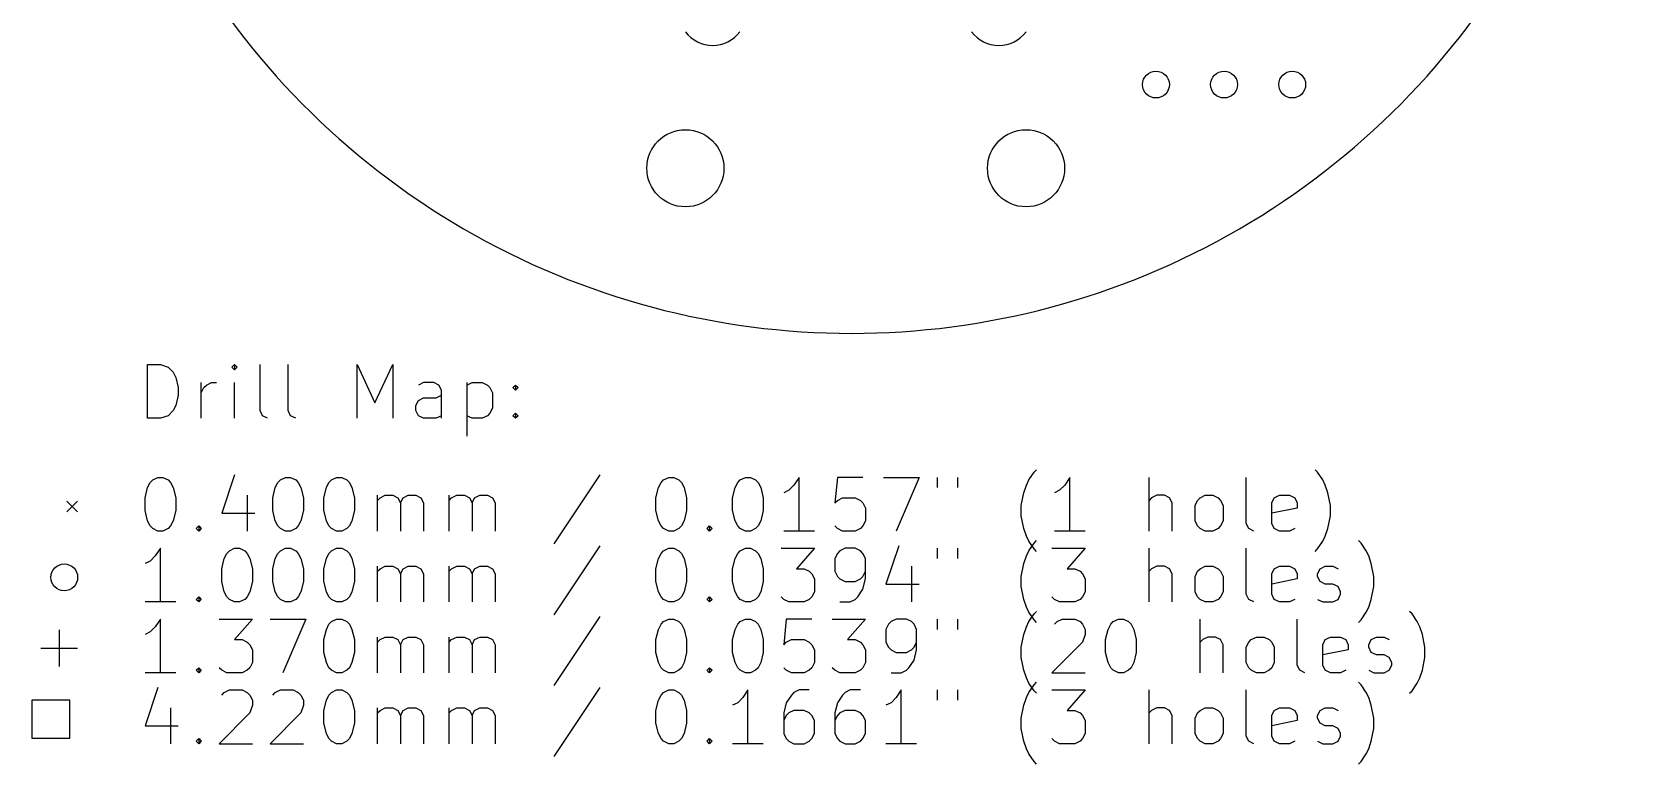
# Model space of a CAD drawing. Extents: x 118.9 to 178.3, y -115.9 to -43.1.
# Drawn here: x 118.9 to 178.3, y -115.9 to -88.6 of the extents above; entities that cross this region are included whole.
import ezdxf

# ---------------------------------------------------------------- set-up
doc = ezdxf.new("R2010")
doc.units = 0
doc.layers.add('BLACK', color=7, linetype='CONTINUOUS')

msp = doc.modelspace()

# ---------------------------------------------------------------- linework, layer by layer
at = {"layer": 'BLACK', "linetype": 'CONTINUOUS'}
for p, q in [((123.207015, -103.040389), (123.207015, -101.040389)), ((123.207015, -101.040389), (123.683205, -101.040389)), ((123.683205, -101.040389), (123.96892, -101.135627)), ((123.96892, -101.135627), (124.159396, -101.326103)), ((124.159396, -101.326103), (124.254634, -101.516579)), ((126.44511, -101.040389), (126.349872, -101.135627)), ((126.349872, -101.135627), (126.44511, -101.230865)), ((126.540348, -101.135627), (126.44511, -101.040389)), ((126.44511, -101.040389), (126.44511, -101.230865)), ((126.44511, -101.230865), (126.540348, -101.135627)), ((127.397491, -102.754674), (127.397491, -101.040389)), ((128.44511, -102.754674), (128.44511, -101.040389)), ((131.016539, -103.040389), (131.016539, -101.040389)), ((131.016539, -101.040389), (131.683206, -102.46896)), ((131.683206, -102.46896), (132.349872, -101.040389)), ((132.349872, -101.040389), (132.349872, -103.040389)), ((124.254634, -101.516579), (124.349872, -101.897531)), ((124.349872, -101.897531), (124.349872, -102.183246)), ((125.207015, -103.040389), (125.207015, -101.707055)), ((125.207015, -102.088008), (125.302253, -101.897531)), ((125.302253, -101.897531), (125.397491, -101.802293)), ((125.397491, -101.802293), (125.587967, -101.707055)), ((125.587967, -101.707055), (125.778444, -101.707055)), ((126.44511, -103.040389), (126.44511, -101.707055)), ((133.492729, -101.707055), (133.302253, -101.802293)), ((133.873682, -101.707055), (133.492729, -101.707055)), ((134.064158, -101.802293), (133.873682, -101.707055)), ((134.159396, -101.99277), (134.064158, -101.802293)), ((134.159396, -103.040389), (134.159396, -101.99277)), ((135.111777, -101.707055), (135.111777, -103.707055)), ((135.111777, -101.802293), (135.302253, -101.707055)), ((135.302253, -101.707055), (135.683206, -101.707055)), ((135.683206, -101.707055), (135.873682, -101.802293)), ((135.873682, -101.802293), (135.96892, -101.897531)), ((135.96892, -101.897531), (136.064158, -102.088008)), ((136.064158, -102.088008), (136.064158, -102.659436)), ((136.826063, -101.897531), (136.921301, -101.802293)), ((136.921301, -101.99277), (136.826063, -101.897531)), ((136.921301, -101.802293), (137.016539, -101.897531)), ((136.921301, -101.802293), (136.921301, -101.99277)), ((137.016539, -101.897531), (136.921301, -101.99277)), ((124.254634, -102.564198), (124.159396, -102.754674)), ((124.349872, -102.183246), (124.254634, -102.564198)), ((133.207015, -102.564198), (133.302253, -102.373722)), ((133.207015, -102.754674), (133.207015, -102.564198)), ((133.302253, -102.373722), (133.492729, -102.278484)), ((133.492729, -102.278484), (133.96892, -102.278484)), ((133.96892, -102.278484), (134.159396, -102.183246)), ((136.064158, -102.659436), (135.96892, -102.849912)), ((123.683205, -103.040389), (123.207015, -103.040389)), ((123.96892, -102.945151), (123.683205, -103.040389)), ((124.159396, -102.754674), (123.96892, -102.945151)), ((127.492729, -102.945151), (127.397491, -102.754674)), ((127.683205, -103.040389), (127.492729, -102.945151)), ((128.540348, -102.945151), (128.44511, -102.754674)), ((128.730824, -103.040389), (128.540348, -102.945151)), ((133.302253, -102.945151), (133.207015, -102.754674)), ((133.492729, -103.040389), (133.302253, -102.945151)), ((133.96892, -103.040389), (133.492729, -103.040389)), ((134.159396, -102.945151), (133.96892, -103.040389)), ((135.302253, -103.040389), (135.111777, -102.945151)), ((135.683206, -103.040389), (135.302253, -103.040389)), ((135.873682, -102.945151), (135.683206, -103.040389)), ((135.96892, -102.849912), (135.873682, -102.945151)), ((136.826063, -102.945151), (136.921301, -102.849912)), ((136.921301, -103.040389), (136.826063, -102.945151)), ((136.921301, -102.849912), (137.016539, -102.945151)), ((136.921301, -102.849912), (136.921301, -103.040389)), ((137.016539, -102.945151), (136.921301, -103.040389)), ((156.064161, -105.335627), (156.254637, -105.049912)), ((156.254637, -105.049912), (156.349876, -104.954674)), ((166.826067, -105.049912), (166.730829, -104.954674)), ((167.016543, -105.335627), (166.826067, -105.049912)), ((123.111777, -106.002293), (123.207015, -105.621341)), ((123.207015, -105.621341), (123.302253, -105.430865)), ((123.302253, -105.430865), (123.397491, -105.335627)), ((123.397491, -105.335627), (123.587967, -105.240389)), ((123.587967, -105.240389), (123.778444, -105.240389)), ((123.778444, -105.240389), (123.96892, -105.335627)), ((123.96892, -105.335627), (124.064158, -105.430865)), ((124.064158, -105.430865), (124.159396, -105.621341)), ((124.159396, -105.621341), (124.254634, -106.002293)), ((126.44511, -105.145151), (125.96892, -106.573722)), ((127.873682, -106.002293), (127.96892, -105.621341)), ((127.96892, -105.621341), (128.064158, -105.430865)), ((128.064158, -105.430865), (128.159396, -105.335627)), ((128.159396, -105.335627), (128.349872, -105.240389)), ((128.349872, -105.240389), (128.540349, -105.240389)), ((128.540349, -105.240389), (128.730825, -105.335627)), ((128.730825, -105.335627), (128.826063, -105.430865)), ((128.826063, -105.430865), (128.921301, -105.621341)), ((128.921301, -105.621341), (129.016539, -106.002293)), ((129.778444, -106.002293), (129.873682, -105.621341)), ((129.873682, -105.621341), (129.96892, -105.430865)), ((129.96892, -105.430865), (130.064158, -105.335627)), ((130.064158, -105.335627), (130.254634, -105.240389)), ((130.254634, -105.240389), (130.445111, -105.240389)), ((130.445111, -105.240389), (130.635587, -105.335627)), ((130.635587, -105.335627), (130.730825, -105.430865)), ((130.730825, -105.430865), (130.826063, -105.621341)), ((130.826063, -105.621341), (130.921301, -106.002293)), ((140.064159, -105.145151), (138.349874, -107.716579)), ((142.159398, -106.002293), (142.254636, -105.621341)), ((142.254636, -105.621341), (142.349874, -105.430865)), ((142.349874, -105.430865), (142.445112, -105.335627)), ((142.445112, -105.335627), (142.635588, -105.240389)), ((142.635588, -105.240389), (142.826065, -105.240389)), ((142.826065, -105.240389), (143.016541, -105.335627)), ((143.016541, -105.335627), (143.111779, -105.430865)), ((143.111779, -105.430865), (143.207017, -105.621341)), ((143.207017, -105.621341), (143.302255, -106.002293)), ((145.016541, -106.002293), (145.111779, -105.621341)), ((145.111779, -105.621341), (145.207017, -105.430865)), ((145.207017, -105.430865), (145.302255, -105.335627)), ((145.302255, -105.335627), (145.492731, -105.240389)), ((145.492731, -105.240389), (145.683208, -105.240389)), ((145.683208, -105.240389), (145.873684, -105.335627)), ((145.873684, -105.335627), (145.968922, -105.430865)), ((145.968922, -105.430865), (146.06416, -105.621341)), ((146.06416, -105.621341), (146.159398, -106.002293)), ((147.302255, -105.526103), (147.111779, -105.716579)), ((147.492731, -105.240389), (147.302255, -105.526103)), ((147.492731, -107.240389), (147.492731, -105.240389)), ((148.921303, -105.240389), (148.826065, -106.19277)), ((149.873684, -105.240389), (148.921303, -105.240389)), ((150.635589, -105.240389), (151.968922, -105.240389)), ((151.968922, -105.240389), (151.111779, -107.240389)), ((152.635589, -105.240389), (152.635589, -105.621341)), ((153.397494, -105.240389), (153.397494, -105.621341)), ((155.873685, -105.811817), (155.968923, -105.526103)), ((155.968923, -105.526103), (156.064161, -105.335627)), ((157.397494, -105.526103), (157.207018, -105.716579)), ((157.58797, -105.240389), (157.397494, -105.526103)), ((157.58797, -107.240389), (157.58797, -105.240389)), ((160.540352, -107.240389), (160.540352, -105.240389)), ((164.1594, -106.954674), (164.1594, -105.240389)), ((167.111781, -105.526103), (167.016543, -105.335627)), ((167.207019, -105.811817), (167.111781, -105.526103)), ((120.199247, -106.125551), (120.599247, -106.525551)), ((120.599247, -106.125551), (120.199247, -106.525551)), ((123.111777, -106.478484), (123.111777, -106.002293)), ((124.254634, -106.002293), (124.254634, -106.478484)), ((126.921301, -105.907055), (126.921301, -107.240389)), ((127.873682, -106.478484), (127.873682, -106.002293)), ((129.016539, -106.002293), (129.016539, -106.478484)), ((129.778444, -106.478484), (129.778444, -106.002293)), ((130.921301, -106.002293), (130.921301, -106.478484)), ((131.778444, -107.240389), (131.778444, -105.907055)), ((131.778444, -106.097531), (131.873682, -106.002293)), ((131.873682, -106.002293), (132.064158, -105.907055)), ((132.064158, -105.907055), (132.349873, -105.907055)), ((132.349873, -105.907055), (132.540349, -106.002293)), ((132.540349, -106.002293), (132.635587, -106.19277)), ((132.635587, -106.19277), (132.730825, -106.002293)), ((132.635587, -106.19277), (132.635587, -107.240389)), ((132.730825, -106.002293), (132.921301, -105.907055)), ((132.921301, -105.907055), (133.207015, -105.907055)), ((133.207015, -105.907055), (133.397492, -106.002293)), ((133.397492, -106.002293), (133.49273, -106.19277)), ((133.49273, -106.19277), (133.49273, -107.240389)), ((134.445111, -107.240389), (134.445111, -105.907055)), ((134.445111, -106.097531), (134.540349, -106.002293)), ((134.540349, -106.002293), (134.730825, -105.907055)), ((134.730825, -105.907055), (135.01654, -105.907055)), ((135.01654, -105.907055), (135.207016, -106.002293)), ((135.207016, -106.002293), (135.302254, -106.19277)), ((135.302254, -106.19277), (135.397492, -106.002293)), ((135.302254, -106.19277), (135.302254, -107.240389)), ((135.397492, -106.002293), (135.587968, -105.907055)), ((135.587968, -105.907055), (135.873682, -105.907055)), ((135.873682, -105.907055), (136.064159, -106.002293)), ((136.064159, -106.002293), (136.159397, -106.19277)), ((136.159397, -106.19277), (136.159397, -107.240389)), ((142.159398, -106.478484), (142.159398, -106.002293)), ((143.302255, -106.002293), (143.302255, -106.478484)), ((145.016541, -106.478484), (145.016541, -106.002293)), ((146.159398, -106.002293), (146.159398, -106.478484)), ((147.111779, -105.716579), (146.921303, -105.811817)), ((148.826065, -106.19277), (148.921303, -106.097531)), ((148.921303, -106.097531), (149.111779, -106.002293)), ((149.111779, -106.002293), (149.58797, -106.002293)), ((149.58797, -106.002293), (149.778446, -106.097531)), ((149.778446, -106.097531), (149.873684, -106.19277)), ((149.873684, -106.19277), (149.968922, -106.383246)), ((155.778447, -106.288008), (155.873685, -105.811817)), ((157.207018, -105.716579), (157.016542, -105.811817)), ((160.63559, -106.002293), (160.540352, -106.097531)), ((160.826066, -105.907055), (160.63559, -106.002293)), ((161.111781, -105.907055), (160.826066, -105.907055)), ((161.302257, -106.002293), (161.111781, -105.907055)), ((161.397495, -106.19277), (161.302257, -106.002293)), ((161.397495, -107.240389), (161.397495, -106.19277)), ((162.254638, -106.288008), (162.349876, -106.097531)), ((162.349876, -106.097531), (162.445114, -106.002293)), ((162.445114, -106.002293), (162.63559, -105.907055)), ((162.63559, -105.907055), (162.921305, -105.907055)), ((162.921305, -105.907055), (163.111781, -106.002293)), ((163.111781, -106.002293), (163.207019, -106.097531)), ((163.207019, -106.097531), (163.302257, -106.288008)), ((165.111781, -106.19277), (165.207019, -106.002293)), ((165.111781, -106.954674), (165.111781, -106.19277)), ((165.207019, -106.002293), (165.397495, -105.907055)), ((165.397495, -105.907055), (165.778448, -105.907055)), ((165.778448, -105.907055), (165.968924, -106.002293)), ((165.968924, -106.002293), (166.064162, -106.19277)), ((166.064162, -106.19277), (166.064162, -106.383246)), ((167.302257, -106.288008), (167.207019, -105.811817)), ((123.207015, -106.859436), (123.111777, -106.478484)), ((124.254634, -106.478484), (124.159396, -106.859436)), ((125.96892, -106.573722), (127.207015, -106.573722)), ((127.96892, -106.859436), (127.873682, -106.478484)), ((129.016539, -106.478484), (128.921301, -106.859436)), ((129.873682, -106.859436), (129.778444, -106.478484)), ((130.921301, -106.478484), (130.826063, -106.859436)), ((142.254636, -106.859436), (142.159398, -106.478484)), ((143.302255, -106.478484), (143.207017, -106.859436)), ((145.111779, -106.859436), (145.016541, -106.478484)), ((146.159398, -106.478484), (146.06416, -106.859436)), ((149.968922, -106.383246), (149.968922, -106.859436)), ((155.778447, -106.66896), (155.778447, -106.288008)), ((155.873685, -107.145151), (155.778447, -106.66896)), ((162.254638, -106.859436), (162.254638, -106.288008)), ((163.302257, -106.288008), (163.302257, -106.859436)), ((166.064162, -106.383246), (165.111781, -106.573722)), ((167.207019, -107.145151), (167.302257, -106.66896)), ((167.302257, -106.66896), (167.302257, -106.288008)), ((123.302253, -107.049912), (123.207015, -106.859436)), ((123.397491, -107.145151), (123.302253, -107.049912)), ((123.587967, -107.240389), (123.397491, -107.145151)), ((123.778444, -107.240389), (123.587967, -107.240389)), ((123.96892, -107.145151), (123.778444, -107.240389)), ((124.064158, -107.049912), (123.96892, -107.145151)), ((124.159396, -106.859436), (124.064158, -107.049912)), ((125.016539, -107.145151), (125.111777, -107.049912)), ((125.111777, -107.240389), (125.016539, -107.145151)), ((125.111777, -107.049912), (125.207015, -107.145151)), ((125.111777, -107.049912), (125.111777, -107.240389)), ((125.207015, -107.145151), (125.111777, -107.240389)), ((128.064158, -107.049912), (127.96892, -106.859436)), ((128.159396, -107.145151), (128.064158, -107.049912)), ((128.349872, -107.240389), (128.159396, -107.145151)), ((128.540349, -107.240389), (128.349872, -107.240389)), ((128.730825, -107.145151), (128.540349, -107.240389)), ((128.826063, -107.049912), (128.730825, -107.145151)), ((128.921301, -106.859436), (128.826063, -107.049912)), ((129.96892, -107.049912), (129.873682, -106.859436)), ((130.064158, -107.145151), (129.96892, -107.049912)), ((130.254634, -107.240389), (130.064158, -107.145151)), ((130.445111, -107.240389), (130.254634, -107.240389)), ((130.635587, -107.145151), (130.445111, -107.240389)), ((130.730825, -107.049912), (130.635587, -107.145151)), ((130.826063, -106.859436), (130.730825, -107.049912)), ((142.349874, -107.049912), (142.254636, -106.859436)), ((142.445112, -107.145151), (142.349874, -107.049912)), ((142.635588, -107.240389), (142.445112, -107.145151)), ((142.826065, -107.240389), (142.635588, -107.240389)), ((143.016541, -107.145151), (142.826065, -107.240389)), ((143.111779, -107.049912), (143.016541, -107.145151)), ((143.207017, -106.859436), (143.111779, -107.049912)), ((144.06416, -107.145151), (144.159398, -107.049912)), ((144.159398, -107.240389), (144.06416, -107.145151)), ((144.159398, -107.049912), (144.254636, -107.145151)), ((144.159398, -107.049912), (144.159398, -107.240389)), ((144.254636, -107.145151), (144.159398, -107.240389)), ((145.207017, -107.049912), (145.111779, -106.859436)), ((145.302255, -107.145151), (145.207017, -107.049912)), ((145.492731, -107.240389), (145.302255, -107.145151)), ((145.683208, -107.240389), (145.492731, -107.240389)), ((145.873684, -107.145151), (145.683208, -107.240389)), ((145.968922, -107.049912), (145.873684, -107.145151)), ((146.06416, -106.859436), (145.968922, -107.049912)), ((148.06416, -107.240389), (146.921303, -107.240389)), ((148.921303, -107.145151), (148.826065, -107.049912)), ((149.111779, -107.240389), (148.921303, -107.145151)), ((149.58797, -107.240389), (149.111779, -107.240389)), ((149.778446, -107.145151), (149.58797, -107.240389)), ((149.873684, -107.049912), (149.778446, -107.145151)), ((149.968922, -106.859436), (149.873684, -107.049912)), ((155.968923, -107.430865), (155.873685, -107.145151)), ((156.064161, -107.621341), (155.968923, -107.430865)), ((158.159399, -107.240389), (157.016542, -107.240389)), ((162.349876, -107.049912), (162.254638, -106.859436)), ((162.445114, -107.145151), (162.349876, -107.049912)), ((162.63559, -107.240389), (162.445114, -107.145151)), ((162.921305, -107.240389), (162.63559, -107.240389)), ((163.111781, -107.145151), (162.921305, -107.240389)), ((163.207019, -107.049912), (163.111781, -107.145151)), ((163.302257, -106.859436), (163.207019, -107.049912)), ((164.254638, -107.145151), (164.1594, -106.954674)), ((164.445114, -107.240389), (164.254638, -107.145151)), ((165.207019, -107.145151), (165.111781, -106.954674)), ((165.397495, -107.240389), (165.207019, -107.145151)), ((165.778448, -107.240389), (165.397495, -107.240389)), ((165.968924, -107.145151), (165.778448, -107.240389)), ((167.016543, -107.621341), (167.111781, -107.430865)), ((167.111781, -107.430865), (167.207019, -107.145151)), ((123.683205, -107.880389), (123.492729, -108.166103)), ((123.683205, -109.880389), (123.683205, -107.880389)), ((126.159396, -108.070865), (126.254634, -107.975627)), ((126.254634, -107.975627), (126.44511, -107.880389)), ((126.44511, -107.880389), (126.635587, -107.880389)), ((126.635587, -107.880389), (126.826063, -107.975627)), ((126.826063, -107.975627), (126.921301, -108.070865)), ((128.064158, -108.070865), (128.159396, -107.975627)), ((128.159396, -107.975627), (128.349872, -107.880389)), ((128.349872, -107.880389), (128.540349, -107.880389)), ((128.540349, -107.880389), (128.730825, -107.975627)), ((128.730825, -107.975627), (128.826063, -108.070865)), ((129.96892, -108.070865), (130.064158, -107.975627)), ((130.064158, -107.975627), (130.254634, -107.880389)), ((130.254634, -107.880389), (130.445111, -107.880389)), ((130.445111, -107.880389), (130.635587, -107.975627)), ((130.635587, -107.975627), (130.730825, -108.070865)), ((140.064159, -107.785151), (138.349874, -110.356579)), ((142.349874, -108.070865), (142.445112, -107.975627)), ((142.445112, -107.975627), (142.635588, -107.880389)), ((142.635588, -107.880389), (142.826065, -107.880389)), ((142.826065, -107.880389), (143.016541, -107.975627)), ((143.016541, -107.975627), (143.111779, -108.070865)), ((145.207017, -108.070865), (145.302255, -107.975627)), ((145.302255, -107.975627), (145.492731, -107.880389)), ((145.492731, -107.880389), (145.683208, -107.880389)), ((145.683208, -107.880389), (145.873684, -107.975627)), ((145.873684, -107.975627), (145.968922, -108.070865)), ((146.826065, -107.880389), (148.06416, -107.880389)), ((148.06416, -107.880389), (147.397493, -108.642293)), ((149.016541, -107.975627), (148.921303, -108.070865)), ((149.207017, -107.880389), (149.016541, -107.975627)), ((149.58797, -107.880389), (149.207017, -107.880389)), ((149.778446, -107.975627), (149.58797, -107.880389)), ((149.873684, -108.070865), (149.778446, -107.975627)), ((151.207017, -107.785151), (150.730827, -109.213722)), ((152.635589, -107.880389), (152.635589, -108.261341)), ((153.397494, -107.880389), (153.397494, -108.261341)), ((155.968923, -108.166103), (156.064161, -107.975627)), ((156.254637, -107.907055), (156.064161, -107.621341)), ((156.064161, -107.975627), (156.254637, -107.689912)), ((156.254637, -107.689912), (156.349876, -107.594674)), ((156.349876, -108.002293), (156.254637, -107.907055)), ((156.921304, -107.880389), (158.159399, -107.880389)), ((158.159399, -107.880389), (157.492732, -108.642293)), ((160.540352, -109.880389), (160.540352, -107.880389)), ((164.1594, -109.594674), (164.1594, -107.880389)), ((166.730829, -108.002293), (166.826067, -107.907055)), ((166.826067, -107.907055), (167.016543, -107.621341)), ((168.445115, -107.689912), (168.349877, -107.594674)), ((168.635591, -107.975627), (168.445115, -107.689912)), ((168.730829, -108.166103), (168.635591, -107.975627)), ((123.302253, -108.356579), (123.111777, -108.451817)), ((123.492729, -108.166103), (123.302253, -108.356579)), ((125.96892, -108.642293), (126.064158, -108.261341)), ((126.064158, -108.261341), (126.159396, -108.070865)), ((126.921301, -108.070865), (127.016539, -108.261341)), ((127.016539, -108.261341), (127.111777, -108.642293)), ((127.873682, -108.642293), (127.96892, -108.261341)), ((127.96892, -108.261341), (128.064158, -108.070865)), ((128.826063, -108.070865), (128.921301, -108.261341)), ((128.921301, -108.261341), (129.016539, -108.642293)), ((129.778444, -108.642293), (129.873682, -108.261341)), ((129.873682, -108.261341), (129.96892, -108.070865)), ((130.730825, -108.070865), (130.826063, -108.261341)), ((130.826063, -108.261341), (130.921301, -108.642293)), ((131.778444, -109.880389), (131.778444, -108.547055)), ((131.873682, -108.642293), (132.064158, -108.547055)), ((132.064158, -108.547055), (132.349873, -108.547055)), ((132.349873, -108.547055), (132.540349, -108.642293)), ((132.730825, -108.642293), (132.921301, -108.547055)), ((132.921301, -108.547055), (133.207015, -108.547055)), ((133.207015, -108.547055), (133.397492, -108.642293)), ((134.445111, -109.880389), (134.445111, -108.547055)), ((134.540349, -108.642293), (134.730825, -108.547055)), ((134.730825, -108.547055), (135.01654, -108.547055)), ((135.01654, -108.547055), (135.207016, -108.642293)), ((135.397492, -108.642293), (135.587968, -108.547055)), ((135.587968, -108.547055), (135.873682, -108.547055)), ((135.873682, -108.547055), (136.064159, -108.642293)), ((142.159398, -108.642293), (142.254636, -108.261341)), ((142.254636, -108.261341), (142.349874, -108.070865)), ((143.111779, -108.070865), (143.207017, -108.261341)), ((143.207017, -108.261341), (143.302255, -108.642293)), ((145.016541, -108.642293), (145.111779, -108.261341)), ((145.111779, -108.261341), (145.207017, -108.070865)), ((145.968922, -108.070865), (146.06416, -108.261341)), ((146.06416, -108.261341), (146.159398, -108.642293)), ((148.921303, -108.070865), (148.826065, -108.261341)), ((148.826065, -108.261341), (148.826065, -108.737531)), ((149.968922, -108.261341), (149.873684, -108.070865)), ((149.968922, -109.023246), (149.968922, -108.261341)), ((151.683208, -108.547055), (151.683208, -109.880389)), ((155.778447, -108.928008), (155.873685, -108.451817)), ((155.873685, -108.451817), (155.968923, -108.166103)), ((160.826066, -108.547055), (160.63559, -108.642293)), ((161.111781, -108.547055), (160.826066, -108.547055)), ((161.302257, -108.642293), (161.111781, -108.547055)), ((162.445114, -108.642293), (162.63559, -108.547055)), ((162.63559, -108.547055), (162.921305, -108.547055)), ((162.921305, -108.547055), (163.111781, -108.642293)), ((165.207019, -108.642293), (165.397495, -108.547055)), ((165.397495, -108.547055), (165.778448, -108.547055)), ((165.778448, -108.547055), (165.968924, -108.642293)), ((166.921305, -108.642293), (167.111781, -108.547055)), ((167.111781, -108.547055), (167.397495, -108.547055)), ((167.397495, -108.547055), (167.587972, -108.642293)), ((168.826067, -108.451817), (168.730829, -108.166103)), ((168.921305, -108.928008), (168.826067, -108.451817)), ((125.96892, -109.118484), (125.96892, -108.642293)), ((126.064158, -109.499436), (125.96892, -109.118484)), ((127.111777, -109.118484), (127.016539, -109.499436)), ((127.111777, -108.642293), (127.111777, -109.118484)), ((127.873682, -109.118484), (127.873682, -108.642293)), ((127.96892, -109.499436), (127.873682, -109.118484)), ((129.016539, -109.118484), (128.921301, -109.499436)), ((129.016539, -108.642293), (129.016539, -109.118484)), ((129.778444, -109.118484), (129.778444, -108.642293)), ((129.873682, -109.499436), (129.778444, -109.118484)), ((130.921301, -109.118484), (130.826063, -109.499436)), ((130.921301, -108.642293), (130.921301, -109.118484)), ((131.778444, -108.737531), (131.873682, -108.642293)), ((132.540349, -108.642293), (132.635587, -108.83277)), ((132.635587, -108.83277), (132.730825, -108.642293)), ((132.635587, -108.83277), (132.635587, -109.880389)), ((133.397492, -108.642293), (133.49273, -108.83277)), ((133.49273, -108.83277), (133.49273, -109.880389)), ((134.445111, -108.737531), (134.540349, -108.642293)), ((135.207016, -108.642293), (135.302254, -108.83277)), ((135.302254, -108.83277), (135.397492, -108.642293)), ((135.302254, -108.83277), (135.302254, -109.880389)), ((136.064159, -108.642293), (136.159397, -108.83277)), ((136.159397, -108.83277), (136.159397, -109.880389)), ((142.159398, -109.118484), (142.159398, -108.642293)), ((142.254636, -109.499436), (142.159398, -109.118484)), ((143.302255, -109.118484), (143.207017, -109.499436)), ((143.302255, -108.642293), (143.302255, -109.118484)), ((145.016541, -109.118484), (145.016541, -108.642293)), ((145.111779, -109.499436), (145.016541, -109.118484)), ((146.159398, -109.118484), (146.06416, -109.499436)), ((146.159398, -108.642293), (146.159398, -109.118484)), ((147.397493, -108.642293), (147.683208, -108.642293)), ((147.683208, -108.642293), (147.873684, -108.737531)), ((147.873684, -108.737531), (147.968922, -108.83277)), ((147.968922, -108.83277), (148.06416, -109.023246)), ((148.06416, -109.023246), (148.06416, -109.499436)), ((148.826065, -108.737531), (148.921303, -108.928008)), ((148.921303, -108.928008), (149.016541, -109.023246)), ((149.016541, -109.023246), (149.207017, -109.118484)), ((149.207017, -109.118484), (149.58797, -109.118484)), ((149.58797, -109.118484), (149.778446, -109.023246)), ((149.778446, -109.023246), (149.873684, -108.928008)), ((149.873684, -108.928008), (149.968922, -108.737531)), ((149.873684, -109.404198), (149.968922, -109.023246)), ((150.730827, -109.213722), (151.968922, -109.213722)), ((155.778447, -109.30896), (155.778447, -108.928008)), ((157.492732, -108.642293), (157.778447, -108.642293)), ((157.778447, -108.642293), (157.968923, -108.737531)), ((157.968923, -108.737531), (158.064161, -108.83277)), ((158.064161, -108.83277), (158.159399, -109.023246)), ((158.159399, -109.023246), (158.159399, -109.499436)), ((160.63559, -108.642293), (160.540352, -108.737531)), ((161.397495, -108.83277), (161.302257, -108.642293)), ((161.397495, -109.880389), (161.397495, -108.83277)), ((162.254638, -108.928008), (162.349876, -108.737531)), ((162.254638, -109.499436), (162.254638, -108.928008)), ((162.349876, -108.737531), (162.445114, -108.642293)), ((163.111781, -108.642293), (163.207019, -108.737531)), ((163.207019, -108.737531), (163.302257, -108.928008)), ((163.302257, -108.928008), (163.302257, -109.499436)), ((165.111781, -108.83277), (165.207019, -108.642293)), ((165.111781, -109.594674), (165.111781, -108.83277)), ((166.064162, -109.023246), (165.111781, -109.213722)), ((165.968924, -108.642293), (166.064162, -108.83277)), ((166.064162, -108.83277), (166.064162, -109.023246)), ((166.826067, -108.83277), (166.921305, -108.642293)), ((166.826067, -108.928008), (166.826067, -108.83277)), ((166.921305, -109.118484), (166.826067, -108.928008)), ((167.111781, -109.213722), (166.921305, -109.118484)), ((167.397495, -109.213722), (167.111781, -109.213722)), ((167.587972, -109.30896), (167.397495, -109.213722)), ((168.921305, -109.30896), (168.921305, -108.928008)), ((125.016539, -109.785151), (125.111777, -109.689912)), ((125.111777, -109.880389), (125.016539, -109.785151)), ((125.111777, -109.689912), (125.207015, -109.785151)), ((125.111777, -109.689912), (125.111777, -109.880389)), ((125.207015, -109.785151), (125.111777, -109.880389)), ((126.159396, -109.689912), (126.064158, -109.499436)), ((126.254634, -109.785151), (126.159396, -109.689912)), ((126.44511, -109.880389), (126.254634, -109.785151)), ((126.826063, -109.785151), (126.635587, -109.880389)), ((126.921301, -109.689912), (126.826063, -109.785151)), ((127.016539, -109.499436), (126.921301, -109.689912)), ((128.064158, -109.689912), (127.96892, -109.499436)), ((128.159396, -109.785151), (128.064158, -109.689912)), ((128.349872, -109.880389), (128.159396, -109.785151)), ((128.730825, -109.785151), (128.540349, -109.880389)), ((128.826063, -109.689912), (128.730825, -109.785151)), ((128.921301, -109.499436), (128.826063, -109.689912)), ((129.96892, -109.689912), (129.873682, -109.499436)), ((130.064158, -109.785151), (129.96892, -109.689912)), ((130.254634, -109.880389), (130.064158, -109.785151)), ((130.635587, -109.785151), (130.445111, -109.880389)), ((130.730825, -109.689912), (130.635587, -109.785151)), ((130.826063, -109.499436), (130.730825, -109.689912)), ((142.349874, -109.689912), (142.254636, -109.499436)), ((142.445112, -109.785151), (142.349874, -109.689912)), ((142.635588, -109.880389), (142.445112, -109.785151)), ((143.016541, -109.785151), (142.826065, -109.880389)), ((143.111779, -109.689912), (143.016541, -109.785151)), ((143.207017, -109.499436), (143.111779, -109.689912)), ((144.06416, -109.785151), (144.159398, -109.689912)), ((144.159398, -109.880389), (144.06416, -109.785151)), ((144.159398, -109.689912), (144.254636, -109.785151)), ((144.159398, -109.689912), (144.159398, -109.880389)), ((144.254636, -109.785151), (144.159398, -109.880389)), ((145.207017, -109.689912), (145.111779, -109.499436)), ((145.302255, -109.785151), (145.207017, -109.689912)), ((145.492731, -109.880389), (145.302255, -109.785151)), ((145.873684, -109.785151), (145.683208, -109.880389)), ((145.968922, -109.689912), (145.873684, -109.785151)), ((146.06416, -109.499436), (145.968922, -109.689912)), ((146.921303, -109.785151), (146.826065, -109.689912)), ((147.111779, -109.880389), (146.921303, -109.785151)), ((147.873684, -109.785151), (147.683208, -109.880389)), ((147.968922, -109.689912), (147.873684, -109.785151)), ((148.06416, -109.499436), (147.968922, -109.689912)), ((149.397493, -109.880389), (149.58797, -109.785151)), ((149.58797, -109.785151), (149.683208, -109.689912)), ((149.683208, -109.689912), (149.873684, -109.404198)), ((155.873685, -109.785151), (155.778447, -109.30896)), ((155.968923, -110.070865), (155.873685, -109.785151)), ((157.016542, -109.785151), (156.921304, -109.689912)), ((157.207018, -109.880389), (157.016542, -109.785151)), ((157.968923, -109.785151), (157.778447, -109.880389)), ((158.064161, -109.689912), (157.968923, -109.785151)), ((158.159399, -109.499436), (158.064161, -109.689912)), ((162.349876, -109.689912), (162.254638, -109.499436)), ((162.445114, -109.785151), (162.349876, -109.689912)), ((162.63559, -109.880389), (162.445114, -109.785151)), ((163.111781, -109.785151), (162.921305, -109.880389)), ((163.207019, -109.689912), (163.111781, -109.785151)), ((163.302257, -109.499436), (163.207019, -109.689912)), ((164.254638, -109.785151), (164.1594, -109.594674)), ((164.445114, -109.880389), (164.254638, -109.785151)), ((165.207019, -109.785151), (165.111781, -109.594674)), ((165.397495, -109.880389), (165.207019, -109.785151)), ((165.968924, -109.785151), (165.778448, -109.880389)), ((166.826067, -109.785151), (167.016543, -109.880389)), ((167.397495, -109.880389), (167.587972, -109.785151)), ((167.68321, -109.499436), (167.587972, -109.30896)), ((167.587972, -109.785151), (167.68321, -109.594674)), ((167.68321, -109.594674), (167.68321, -109.499436)), ((168.730829, -110.070865), (168.826067, -109.785151)), ((168.826067, -109.785151), (168.921305, -109.30896)), ((124.254634, -109.880389), (123.111777, -109.880389)), ((126.635587, -109.880389), (126.44511, -109.880389)), ((128.540349, -109.880389), (128.349872, -109.880389)), ((130.445111, -109.880389), (130.254634, -109.880389)), ((142.826065, -109.880389), (142.635588, -109.880389)), ((145.683208, -109.880389), (145.492731, -109.880389)), ((147.683208, -109.880389), (147.111779, -109.880389)), ((149.016541, -109.880389), (149.397493, -109.880389)), ((156.064161, -110.261341), (155.968923, -110.070865)), ((156.254637, -110.547055), (156.064161, -110.261341)), ((156.064161, -110.615627), (156.254637, -110.329912)), ((156.254637, -110.329912), (156.349876, -110.234674)), ((157.778447, -109.880389), (157.207018, -109.880389)), ((162.921305, -109.880389), (162.63559, -109.880389)), ((165.778448, -109.880389), (165.397495, -109.880389)), ((167.016543, -109.880389), (167.397495, -109.880389)), ((168.445115, -110.547055), (168.635591, -110.261341)), ((168.635591, -110.261341), (168.730829, -110.070865)), ((170.349877, -110.329912), (170.254639, -110.234674)), ((170.540353, -110.615627), (170.349877, -110.329912)), ((119.914247, -110.920551), (119.914247, -112.290551)), ((123.302253, -110.996579), (123.111777, -111.091817)), ((123.492729, -110.806103), (123.302253, -110.996579)), ((123.683205, -110.520389), (123.492729, -110.806103)), ((123.683205, -112.520389), (123.683205, -110.520389)), ((125.873682, -110.520389), (127.111777, -110.520389)), ((127.111777, -110.520389), (126.44511, -111.282293)), ((127.778444, -110.520389), (129.111777, -110.520389)), ((129.111777, -110.520389), (128.254634, -112.520389)), ((129.778444, -111.282293), (129.873682, -110.901341)), ((129.873682, -110.901341), (129.96892, -110.710865)), ((129.96892, -110.710865), (130.064158, -110.615627)), ((130.064158, -110.615627), (130.254634, -110.520389)), ((130.254634, -110.520389), (130.445111, -110.520389)), ((130.445111, -110.520389), (130.635587, -110.615627)), ((130.635587, -110.615627), (130.730825, -110.710865)), ((130.730825, -110.710865), (130.826063, -110.901341)), ((130.826063, -110.901341), (130.921301, -111.282293)), ((140.064159, -110.425151), (138.349874, -112.996579)), ((142.159398, -111.282293), (142.254636, -110.901341)), ((142.254636, -110.901341), (142.349874, -110.710865)), ((142.349874, -110.710865), (142.445112, -110.615627)), ((142.445112, -110.615627), (142.635588, -110.520389)), ((142.635588, -110.520389), (142.826065, -110.520389)), ((142.826065, -110.520389), (143.016541, -110.615627)), ((143.016541, -110.615627), (143.111779, -110.710865)), ((143.111779, -110.710865), (143.207017, -110.901341)), ((143.207017, -110.901341), (143.302255, -111.282293)), ((145.016541, -111.282293), (145.111779, -110.901341)), ((145.111779, -110.901341), (145.207017, -110.710865)), ((145.207017, -110.710865), (145.302255, -110.615627)), ((145.302255, -110.615627), (145.492731, -110.520389)), ((145.492731, -110.520389), (145.683208, -110.520389)), ((145.683208, -110.520389), (145.873684, -110.615627)), ((145.873684, -110.615627), (145.968922, -110.710865)), ((145.968922, -110.710865), (146.06416, -110.901341)), ((146.06416, -110.901341), (146.159398, -111.282293)), ((147.016541, -110.520389), (146.921303, -111.47277)), ((147.968922, -110.520389), (147.016541, -110.520389)), ((148.730827, -110.520389), (149.968922, -110.520389)), ((149.968922, -110.520389), (149.302255, -111.282293)), ((150.826065, -110.710865), (150.730827, -110.901341)), ((150.730827, -110.901341), (150.730827, -111.377531)), ((150.921303, -110.615627), (150.826065, -110.710865)), ((151.111779, -110.520389), (150.921303, -110.615627)), ((151.492732, -110.520389), (151.111779, -110.520389)), ((151.683208, -110.615627), (151.492732, -110.520389)), ((151.778446, -110.710865), (151.683208, -110.615627)), ((151.873684, -110.901341), (151.778446, -110.710865)), ((151.873684, -111.663246), (151.873684, -110.901341)), ((152.635589, -110.520389), (152.635589, -110.901341)), ((153.397494, -110.520389), (153.397494, -110.901341)), ((155.873685, -111.091817), (155.968923, -110.806103)), ((155.968923, -110.806103), (156.064161, -110.615627)), ((156.349876, -110.642293), (156.254637, -110.547055)), ((157.016542, -110.710865), (157.11178, -110.615627)), ((157.11178, -110.615627), (157.302256, -110.520389)), ((157.302256, -110.520389), (157.778447, -110.520389)), ((157.778447, -110.520389), (157.968923, -110.615627)), ((157.968923, -110.615627), (158.064161, -110.710865)), ((158.064161, -110.710865), (158.159399, -110.901341)), ((158.159399, -110.901341), (158.159399, -111.091817)), ((158.921304, -111.282293), (159.016542, -110.901341)), ((159.016542, -110.901341), (159.11178, -110.710865)), ((159.11178, -110.710865), (159.207018, -110.615627)), ((159.207018, -110.615627), (159.397494, -110.520389)), ((159.397494, -110.520389), (159.587971, -110.520389)), ((159.587971, -110.520389), (159.778447, -110.615627)), ((159.778447, -110.615627), (159.873685, -110.710865)), ((159.873685, -110.710865), (159.968923, -110.901341)), ((159.968923, -110.901341), (160.064161, -111.282293)), ((162.445114, -112.520389), (162.445114, -110.520389)), ((166.064162, -112.234674), (166.064162, -110.520389)), ((168.349877, -110.642293), (168.445115, -110.547055)), ((170.635591, -110.806103), (170.540353, -110.615627)), ((170.730829, -111.091817), (170.635591, -110.806103)), ((126.44511, -111.282293), (126.730825, -111.282293)), ((126.730825, -111.282293), (126.921301, -111.377531)), ((126.921301, -111.377531), (127.016539, -111.47277)), ((127.016539, -111.47277), (127.111777, -111.663246)), ((129.778444, -111.758484), (129.778444, -111.282293)), ((130.921301, -111.282293), (130.921301, -111.758484)), ((131.778444, -112.520389), (131.778444, -111.187055)), ((131.778444, -111.377531), (131.873682, -111.282293)), ((131.873682, -111.282293), (132.064158, -111.187055)), ((132.064158, -111.187055), (132.349873, -111.187055)), ((132.349873, -111.187055), (132.540349, -111.282293)), ((132.540349, -111.282293), (132.635587, -111.47277)), ((132.635587, -111.47277), (132.730825, -111.282293)), ((132.635587, -111.47277), (132.635587, -112.520389)), ((132.730825, -111.282293), (132.921301, -111.187055)), ((132.921301, -111.187055), (133.207015, -111.187055)), ((133.207015, -111.187055), (133.397492, -111.282293)), ((133.397492, -111.282293), (133.49273, -111.47277)), ((133.49273, -111.47277), (133.49273, -112.520389)), ((134.445111, -112.520389), (134.445111, -111.187055)), ((134.445111, -111.377531), (134.540349, -111.282293)), ((134.540349, -111.282293), (134.730825, -111.187055)), ((134.730825, -111.187055), (135.01654, -111.187055)), ((135.01654, -111.187055), (135.207016, -111.282293)), ((135.207016, -111.282293), (135.302254, -111.47277)), ((135.302254, -111.47277), (135.397492, -111.282293)), ((135.302254, -111.47277), (135.302254, -112.520389)), ((135.397492, -111.282293), (135.587968, -111.187055)), ((135.587968, -111.187055), (135.873682, -111.187055)), ((135.873682, -111.187055), (136.064159, -111.282293)), ((136.064159, -111.282293), (136.159397, -111.47277)), ((136.159397, -111.47277), (136.159397, -112.520389)), ((142.159398, -111.758484), (142.159398, -111.282293)), ((143.302255, -111.282293), (143.302255, -111.758484)), ((145.016541, -111.758484), (145.016541, -111.282293)), ((146.159398, -111.282293), (146.159398, -111.758484)), ((146.921303, -111.47277), (147.016541, -111.377531)), ((147.016541, -111.377531), (147.207017, -111.282293)), ((147.207017, -111.282293), (147.683208, -111.282293)), ((147.683208, -111.282293), (147.873684, -111.377531)), ((147.873684, -111.377531), (147.968922, -111.47277)), ((147.968922, -111.47277), (148.06416, -111.663246)), ((149.302255, -111.282293), (149.58797, -111.282293)), ((149.58797, -111.282293), (149.778446, -111.377531)), ((149.778446, -111.377531), (149.873684, -111.47277)), ((149.873684, -111.47277), (149.968922, -111.663246)), ((150.730827, -111.377531), (150.826065, -111.568008)), ((150.826065, -111.568008), (150.921303, -111.663246)), ((151.683208, -111.663246), (151.778446, -111.568008)), ((151.778446, -111.568008), (151.873684, -111.377531)), ((155.778447, -111.568008), (155.873685, -111.091817)), ((155.778447, -111.94896), (155.778447, -111.568008)), ((158.064161, -111.377531), (156.921304, -112.520389)), ((158.159399, -111.091817), (158.064161, -111.377531)), ((158.921304, -111.758484), (158.921304, -111.282293)), ((160.064161, -111.282293), (160.064161, -111.758484)), ((162.540352, -111.282293), (162.445114, -111.377531)), ((162.730828, -111.187055), (162.540352, -111.282293)), ((163.016543, -111.187055), (162.730828, -111.187055)), ((163.207019, -111.282293), (163.016543, -111.187055)), ((163.302257, -111.47277), (163.207019, -111.282293)), ((163.302257, -112.520389), (163.302257, -111.47277)), ((164.1594, -111.568008), (164.254638, -111.377531)), ((164.1594, -112.139436), (164.1594, -111.568008)), ((164.254638, -111.377531), (164.349876, -111.282293)), ((164.349876, -111.282293), (164.540352, -111.187055)), ((164.540352, -111.187055), (164.826067, -111.187055)), ((164.826067, -111.187055), (165.016543, -111.282293)), ((165.016543, -111.282293), (165.111781, -111.377531)), ((165.111781, -111.377531), (165.207019, -111.568008)), ((165.207019, -111.568008), (165.207019, -112.139436)), ((167.016543, -111.47277), (167.111781, -111.282293)), ((167.016543, -112.234674), (167.016543, -111.47277)), ((167.111781, -111.282293), (167.302257, -111.187055)), ((167.302257, -111.187055), (167.68321, -111.187055)), ((167.68321, -111.187055), (167.873686, -111.282293)), ((167.873686, -111.282293), (167.968924, -111.47277)), ((167.968924, -111.47277), (167.968924, -111.663246)), ((168.730829, -111.47277), (168.826067, -111.282293)), ((168.730829, -111.568008), (168.730829, -111.47277)), ((168.826067, -111.758484), (168.730829, -111.568008)), ((168.826067, -111.282293), (169.016543, -111.187055)), ((169.016543, -111.187055), (169.302257, -111.187055)), ((169.302257, -111.187055), (169.492734, -111.282293)), ((170.826067, -111.568008), (170.730829, -111.091817)), ((170.826067, -111.94896), (170.826067, -111.568008)), ((119.229247, -111.605551), (120.599247, -111.605551)), ((127.111777, -112.139436), (127.016539, -112.329912)), ((127.111777, -111.663246), (127.111777, -112.139436)), ((129.873682, -112.139436), (129.778444, -111.758484)), ((129.96892, -112.329912), (129.873682, -112.139436)), ((130.826063, -112.139436), (130.730825, -112.329912)), ((130.921301, -111.758484), (130.826063, -112.139436)), ((142.254636, -112.139436), (142.159398, -111.758484)), ((142.349874, -112.329912), (142.254636, -112.139436)), ((143.207017, -112.139436), (143.111779, -112.329912)), ((143.302255, -111.758484), (143.207017, -112.139436)), ((145.111779, -112.139436), (145.016541, -111.758484)), ((145.207017, -112.329912), (145.111779, -112.139436)), ((146.06416, -112.139436), (145.968922, -112.329912)), ((146.159398, -111.758484), (146.06416, -112.139436)), ((148.06416, -112.139436), (147.968922, -112.329912)), ((148.06416, -111.663246), (148.06416, -112.139436)), ((149.968922, -112.139436), (149.873684, -112.329912)), ((149.968922, -111.663246), (149.968922, -112.139436)), ((150.921303, -111.663246), (151.111779, -111.758484)), ((151.111779, -111.758484), (151.492732, -111.758484)), ((151.492732, -111.758484), (151.683208, -111.663246)), ((151.58797, -112.329912), (151.778446, -112.044198)), ((151.778446, -112.044198), (151.873684, -111.663246)), ((155.873685, -112.425151), (155.778447, -111.94896)), ((159.016542, -112.139436), (158.921304, -111.758484)), ((159.11178, -112.329912), (159.016542, -112.139436)), ((159.968923, -112.139436), (159.873685, -112.329912)), ((160.064161, -111.758484), (159.968923, -112.139436)), ((164.254638, -112.329912), (164.1594, -112.139436)), ((165.207019, -112.139436), (165.111781, -112.329912)), ((167.968924, -111.663246), (167.016543, -111.853722)), ((169.016543, -111.853722), (168.826067, -111.758484)), ((169.302257, -111.853722), (169.016543, -111.853722)), ((169.492734, -111.94896), (169.302257, -111.853722)), ((169.587972, -112.139436), (169.492734, -111.94896)), ((169.587972, -112.234674), (169.587972, -112.139436)), ((170.730829, -112.425151), (170.826067, -111.94896)), ((124.254634, -112.520389), (123.111777, -112.520389)), ((125.016539, -112.425151), (125.111777, -112.329912)), ((125.111777, -112.520389), (125.016539, -112.425151)), ((125.111777, -112.329912), (125.207015, -112.425151)), ((125.111777, -112.329912), (125.111777, -112.520389)), ((125.207015, -112.425151), (125.111777, -112.520389)), ((125.96892, -112.425151), (125.873682, -112.329912)), ((126.159396, -112.520389), (125.96892, -112.425151)), ((126.730825, -112.520389), (126.159396, -112.520389)), ((126.921301, -112.425151), (126.730825, -112.520389)), ((127.016539, -112.329912), (126.921301, -112.425151)), ((130.064158, -112.425151), (129.96892, -112.329912)), ((130.254634, -112.520389), (130.064158, -112.425151)), ((130.445111, -112.520389), (130.254634, -112.520389)), ((130.635587, -112.425151), (130.445111, -112.520389)), ((130.730825, -112.329912), (130.635587, -112.425151)), ((142.445112, -112.425151), (142.349874, -112.329912)), ((142.635588, -112.520389), (142.445112, -112.425151)), ((142.826065, -112.520389), (142.635588, -112.520389)), ((143.016541, -112.425151), (142.826065, -112.520389)), ((143.111779, -112.329912), (143.016541, -112.425151)), ((144.06416, -112.425151), (144.159398, -112.329912)), ((144.159398, -112.520389), (144.06416, -112.425151)), ((144.159398, -112.329912), (144.254636, -112.425151)), ((144.159398, -112.329912), (144.159398, -112.520389)), ((144.254636, -112.425151), (144.159398, -112.520389)), ((145.302255, -112.425151), (145.207017, -112.329912)), ((145.492731, -112.520389), (145.302255, -112.425151)), ((145.683208, -112.520389), (145.492731, -112.520389)), ((145.873684, -112.425151), (145.683208, -112.520389)), ((145.968922, -112.329912), (145.873684, -112.425151)), ((147.016541, -112.425151), (146.921303, -112.329912)), ((147.207017, -112.520389), (147.016541, -112.425151)), ((147.683208, -112.520389), (147.207017, -112.520389)), ((147.873684, -112.425151), (147.683208, -112.520389)), ((147.968922, -112.329912), (147.873684, -112.425151)), ((148.826065, -112.425151), (148.730827, -112.329912)), ((149.016541, -112.520389), (148.826065, -112.425151)), ((149.58797, -112.520389), (149.016541, -112.520389)), ((149.778446, -112.425151), (149.58797, -112.520389)), ((149.873684, -112.329912), (149.778446, -112.425151)), ((150.921303, -112.520389), (151.302255, -112.520389)), ((151.302255, -112.520389), (151.492732, -112.425151)), ((151.492732, -112.425151), (151.58797, -112.329912)), ((155.968923, -112.710865), (155.873685, -112.425151)), ((156.064161, -112.901341), (155.968923, -112.710865)), ((156.921304, -112.520389), (158.159399, -112.520389)), ((159.207018, -112.425151), (159.11178, -112.329912)), ((159.397494, -112.520389), (159.207018, -112.425151)), ((159.587971, -112.520389), (159.397494, -112.520389)), ((159.778447, -112.425151), (159.587971, -112.520389)), ((159.873685, -112.329912), (159.778447, -112.425151)), ((164.349876, -112.425151), (164.254638, -112.329912)), ((164.540352, -112.520389), (164.349876, -112.425151)), ((164.826067, -112.520389), (164.540352, -112.520389)), ((165.016543, -112.425151), (164.826067, -112.520389)), ((165.111781, -112.329912), (165.016543, -112.425151)), ((166.1594, -112.425151), (166.064162, -112.234674)), ((166.349876, -112.520389), (166.1594, -112.425151)), ((167.111781, -112.425151), (167.016543, -112.234674)), ((167.302257, -112.520389), (167.111781, -112.425151)), ((167.68321, -112.520389), (167.302257, -112.520389)), ((167.873686, -112.425151), (167.68321, -112.520389)), ((168.730829, -112.425151), (168.921305, -112.520389)), ((168.921305, -112.520389), (169.302257, -112.520389)), ((169.302257, -112.520389), (169.492734, -112.425151)), ((169.492734, -112.425151), (169.587972, -112.234674)), ((170.540353, -112.901341), (170.635591, -112.710865)), ((170.635591, -112.710865), (170.730829, -112.425151)), ((123.587967, -113.065151), (123.111777, -114.493722)), ((125.96892, -113.350865), (126.064158, -113.255627)), ((126.064158, -113.255627), (126.254634, -113.160389)), ((126.254634, -113.160389), (126.730825, -113.160389)), ((126.730825, -113.160389), (126.921301, -113.255627)), ((126.921301, -113.255627), (127.016539, -113.350865)), ((127.016539, -113.350865), (127.111777, -113.541341)), ((127.873682, -113.350865), (127.96892, -113.255627)), ((127.96892, -113.255627), (128.159396, -113.160389)), ((128.159396, -113.160389), (128.635587, -113.160389)), ((128.635587, -113.160389), (128.826063, -113.255627)), ((128.826063, -113.255627), (128.921301, -113.350865)), ((128.921301, -113.350865), (129.016539, -113.541341)), ((129.873682, -113.541341), (129.96892, -113.350865)), ((129.96892, -113.350865), (130.064158, -113.255627)), ((130.064158, -113.255627), (130.254634, -113.160389)), ((130.254634, -113.160389), (130.445111, -113.160389)), ((130.445111, -113.160389), (130.635587, -113.255627)), ((130.635587, -113.255627), (130.730825, -113.350865)), ((130.730825, -113.350865), (130.826063, -113.541341)), ((140.064159, -113.065151), (138.349874, -115.636579)), ((142.254636, -113.541341), (142.349874, -113.350865)), ((142.349874, -113.350865), (142.445112, -113.255627)), ((142.445112, -113.255627), (142.635588, -113.160389)), ((142.635588, -113.160389), (142.826065, -113.160389)), ((142.826065, -113.160389), (143.016541, -113.255627)), ((143.016541, -113.255627), (143.111779, -113.350865)), ((143.111779, -113.350865), (143.207017, -113.541341)), ((145.587969, -113.160389), (145.397493, -113.446103)), ((145.587969, -115.160389), (145.587969, -113.160389)), ((147.207017, -113.350865), (147.016541, -113.636579)), ((147.302255, -113.255627), (147.207017, -113.350865)), ((147.492731, -113.160389), (147.302255, -113.255627)), ((147.873684, -113.160389), (147.492731, -113.160389)), ((149.111779, -113.350865), (148.921303, -113.636579)), ((149.207017, -113.255627), (149.111779, -113.350865)), ((149.397493, -113.160389), (149.207017, -113.255627)), ((149.778446, -113.160389), (149.397493, -113.160389)), ((151.302255, -113.160389), (151.111779, -113.446103)), ((151.302255, -115.160389), (151.302255, -113.160389)), ((152.635589, -113.160389), (152.635589, -113.541341)), ((153.397494, -113.160389), (153.397494, -113.541341)), ((155.968923, -113.446103), (156.064161, -113.255627)), ((156.254637, -113.187055), (156.064161, -112.901341)), ((156.064161, -113.255627), (156.254637, -112.969912)), ((156.254637, -112.969912), (156.349876, -112.874674)), ((156.349876, -113.282293), (156.254637, -113.187055)), ((156.921304, -113.160389), (158.159399, -113.160389)), ((158.159399, -113.160389), (157.492732, -113.922293)), ((160.540352, -115.160389), (160.540352, -113.160389)), ((164.1594, -114.874674), (164.1594, -113.160389)), ((168.445115, -112.969912), (168.349877, -112.874674)), ((168.635591, -113.255627), (168.445115, -112.969912)), ((168.730829, -113.446103), (168.635591, -113.255627)), ((170.254639, -113.282293), (170.349877, -113.187055)), ((170.349877, -113.187055), (170.540353, -112.901341)), ((120.306361, -113.538437), (118.892133, -113.538437)), ((118.892133, -113.538437), (118.892133, -114.952665)), ((120.306361, -114.952665), (120.306361, -113.538437)), ((124.064158, -113.827055), (124.064158, -115.160389)), ((127.111777, -113.731817), (127.016539, -114.017531)), ((127.111777, -113.541341), (127.111777, -113.731817)), ((129.016539, -113.731817), (128.921301, -114.017531)), ((129.016539, -113.541341), (129.016539, -113.731817)), ((129.778444, -113.922293), (129.873682, -113.541341)), ((129.778444, -114.398484), (129.778444, -113.922293)), ((130.826063, -113.541341), (130.921301, -113.922293)), ((130.921301, -113.922293), (130.921301, -114.398484)), ((131.778444, -115.160389), (131.778444, -113.827055)), ((131.778444, -114.017531), (131.873682, -113.922293)), ((131.873682, -113.922293), (132.064158, -113.827055)), ((132.064158, -113.827055), (132.349873, -113.827055)), ((132.349873, -113.827055), (132.540349, -113.922293)), ((132.540349, -113.922293), (132.635587, -114.11277)), ((132.635587, -114.11277), (132.730825, -113.922293)), ((132.730825, -113.922293), (132.921301, -113.827055)), ((132.921301, -113.827055), (133.207015, -113.827055)), ((133.207015, -113.827055), (133.397492, -113.922293)), ((133.397492, -113.922293), (133.49273, -114.11277)), ((134.445111, -115.160389), (134.445111, -113.827055)), ((134.445111, -114.017531), (134.540349, -113.922293)), ((134.540349, -113.922293), (134.730825, -113.827055)), ((134.730825, -113.827055), (135.01654, -113.827055)), ((135.01654, -113.827055), (135.207016, -113.922293)), ((135.207016, -113.922293), (135.302254, -114.11277)), ((135.302254, -114.11277), (135.397492, -113.922293)), ((135.397492, -113.922293), (135.587968, -113.827055)), ((135.587968, -113.827055), (135.873682, -113.827055)), ((135.873682, -113.827055), (136.064159, -113.922293)), ((136.064159, -113.922293), (136.159397, -114.11277)), ((142.159398, -113.922293), (142.254636, -113.541341)), ((142.159398, -114.398484), (142.159398, -113.922293)), ((143.207017, -113.541341), (143.302255, -113.922293)), ((143.302255, -113.922293), (143.302255, -114.398484)), ((145.207017, -113.636579), (145.016541, -113.731817)), ((145.397493, -113.446103), (145.207017, -113.636579)), ((147.016541, -113.636579), (146.921303, -114.017531)), ((147.302255, -113.922293), (147.111779, -114.017531)), ((147.683208, -113.922293), (147.302255, -113.922293)), ((147.873684, -114.017531), (147.683208, -113.922293)), ((148.921303, -113.636579), (148.826065, -114.017531)), ((149.207017, -113.922293), (149.016541, -114.017531)), ((149.58797, -113.922293), (149.207017, -113.922293)), ((149.778446, -114.017531), (149.58797, -113.922293)), ((150.921303, -113.636579), (150.730827, -113.731817)), ((151.111779, -113.446103), (150.921303, -113.636579)), ((155.778447, -114.208008), (155.873685, -113.731817)), ((155.873685, -113.731817), (155.968923, -113.446103)), ((157.492732, -113.922293), (157.778447, -113.922293)), ((157.778447, -113.922293), (157.968923, -114.017531)), ((160.63559, -113.922293), (160.540352, -114.017531)), ((160.826066, -113.827055), (160.63559, -113.922293)), ((161.111781, -113.827055), (160.826066, -113.827055)), ((161.302257, -113.922293), (161.111781, -113.827055)), ((161.397495, -114.11277), (161.302257, -113.922293)), ((162.349876, -114.017531), (162.445114, -113.922293)), ((162.445114, -113.922293), (162.63559, -113.827055)), ((162.63559, -113.827055), (162.921305, -113.827055)), ((162.921305, -113.827055), (163.111781, -113.922293)), ((163.111781, -113.922293), (163.207019, -114.017531)), ((165.111781, -114.11277), (165.207019, -113.922293)), ((165.207019, -113.922293), (165.397495, -113.827055)), ((165.397495, -113.827055), (165.778448, -113.827055)), ((165.778448, -113.827055), (165.968924, -113.922293)), ((165.968924, -113.922293), (166.064162, -114.11277)), ((166.826067, -114.11277), (166.921305, -113.922293)), ((166.921305, -113.922293), (167.111781, -113.827055)), ((167.111781, -113.827055), (167.397495, -113.827055)), ((167.397495, -113.827055), (167.587972, -113.922293)), ((168.826067, -113.731817), (168.730829, -113.446103)), ((168.921305, -114.208008), (168.826067, -113.731817)), ((123.111777, -114.493722), (124.349872, -114.493722)), ((127.016539, -114.017531), (125.873682, -115.160389)), ((128.921301, -114.017531), (127.778444, -115.160389)), ((129.873682, -114.779436), (129.778444, -114.398484)), ((130.921301, -114.398484), (130.826063, -114.779436)), ((132.635587, -114.11277), (132.635587, -115.160389)), ((133.49273, -114.11277), (133.49273, -115.160389)), ((135.302254, -114.11277), (135.302254, -115.160389)), ((136.159397, -114.11277), (136.159397, -115.160389)), ((142.254636, -114.779436), (142.159398, -114.398484)), ((143.302255, -114.398484), (143.207017, -114.779436)), ((146.921303, -114.017531), (146.921303, -114.779436)), ((147.016541, -114.11277), (146.921303, -114.303246)), ((147.111779, -114.017531), (147.016541, -114.11277)), ((147.968922, -114.11277), (147.873684, -114.017531)), ((148.06416, -114.303246), (147.968922, -114.11277)), ((148.06416, -114.779436), (148.06416, -114.303246)), ((148.826065, -114.017531), (148.826065, -114.779436)), ((148.921303, -114.11277), (148.826065, -114.303246)), ((149.016541, -114.017531), (148.921303, -114.11277)), ((149.873684, -114.11277), (149.778446, -114.017531)), ((149.968922, -114.303246), (149.873684, -114.11277)), ((149.968922, -114.779436), (149.968922, -114.303246)), ((155.778447, -114.58896), (155.778447, -114.208008)), ((157.968923, -114.017531), (158.064161, -114.11277)), ((158.064161, -114.11277), (158.159399, -114.303246)), ((158.159399, -114.303246), (158.159399, -114.779436)), ((161.397495, -115.160389), (161.397495, -114.11277)), ((162.254638, -114.208008), (162.349876, -114.017531)), ((162.254638, -114.779436), (162.254638, -114.208008)), ((163.207019, -114.017531), (163.302257, -114.208008)), ((163.302257, -114.208008), (163.302257, -114.779436)), ((165.111781, -114.874674), (165.111781, -114.11277)), ((166.064162, -114.303246), (165.111781, -114.493722)), ((166.064162, -114.11277), (166.064162, -114.303246)), ((166.826067, -114.208008), (166.826067, -114.11277)), ((166.921305, -114.398484), (166.826067, -114.208008)), ((167.111781, -114.493722), (166.921305, -114.398484)), ((167.397495, -114.493722), (167.111781, -114.493722)), ((167.587972, -114.58896), (167.397495, -114.493722)), ((168.921305, -114.58896), (168.921305, -114.208008)), ((118.892133, -114.952665), (120.306361, -114.952665)), ((125.016539, -115.065151), (125.111777, -114.969912)), ((125.111777, -115.160389), (125.016539, -115.065151)), ((125.111777, -114.969912), (125.207015, -115.065151)), ((125.111777, -114.969912), (125.111777, -115.160389)), ((125.207015, -115.065151), (125.111777, -115.160389)), ((129.96892, -114.969912), (129.873682, -114.779436)), ((130.064158, -115.065151), (129.96892, -114.969912)), ((130.254634, -115.160389), (130.064158, -115.065151)), ((130.635587, -115.065151), (130.445111, -115.160389)), ((130.730825, -114.969912), (130.635587, -115.065151)), ((130.826063, -114.779436), (130.730825, -114.969912)), ((142.349874, -114.969912), (142.254636, -114.779436)), ((142.445112, -115.065151), (142.349874, -114.969912)), ((142.635588, -115.160389), (142.445112, -115.065151)), ((143.016541, -115.065151), (142.826065, -115.160389)), ((143.111779, -114.969912), (143.016541, -115.065151)), ((143.207017, -114.779436), (143.111779, -114.969912)), ((144.06416, -115.065151), (144.159398, -114.969912)), ((144.159398, -115.160389), (144.06416, -115.065151)), ((144.159398, -114.969912), (144.254636, -115.065151)), ((144.159398, -114.969912), (144.159398, -115.160389)), ((144.254636, -115.065151), (144.159398, -115.160389)), ((146.921303, -114.779436), (147.016541, -114.969912)), ((147.016541, -114.969912), (147.111779, -115.065151)), ((147.111779, -115.065151), (147.302255, -115.160389)), ((147.683208, -115.160389), (147.873684, -115.065151)), ((147.873684, -115.065151), (147.968922, -114.969912)), ((147.968922, -114.969912), (148.06416, -114.779436)), ((148.826065, -114.779436), (148.921303, -114.969912)), ((148.921303, -114.969912), (149.016541, -115.065151)), ((149.016541, -115.065151), (149.207017, -115.160389)), ((149.58797, -115.160389), (149.778446, -115.065151)), ((149.778446, -115.065151), (149.873684, -114.969912)), ((149.873684, -114.969912), (149.968922, -114.779436)), ((155.873685, -115.065151), (155.778447, -114.58896)), ((155.968923, -115.350865), (155.873685, -115.065151)), ((157.016542, -115.065151), (156.921304, -114.969912)), ((157.207018, -115.160389), (157.016542, -115.065151)), ((157.968923, -115.065151), (157.778447, -115.160389)), ((158.064161, -114.969912), (157.968923, -115.065151)), ((158.159399, -114.779436), (158.064161, -114.969912)), ((162.349876, -114.969912), (162.254638, -114.779436)), ((162.445114, -115.065151), (162.349876, -114.969912)), ((162.63559, -115.160389), (162.445114, -115.065151)), ((163.111781, -115.065151), (162.921305, -115.160389)), ((163.207019, -114.969912), (163.111781, -115.065151)), ((163.302257, -114.779436), (163.207019, -114.969912)), ((164.254638, -115.065151), (164.1594, -114.874674)), ((164.445114, -115.160389), (164.254638, -115.065151)), ((165.207019, -115.065151), (165.111781, -114.874674)), ((165.397495, -115.160389), (165.207019, -115.065151)), ((165.968924, -115.065151), (165.778448, -115.160389)), ((166.826067, -115.065151), (167.016543, -115.160389)), ((167.397495, -115.160389), (167.587972, -115.065151)), ((167.68321, -114.779436), (167.587972, -114.58896)), ((167.587972, -115.065151), (167.68321, -114.874674)), ((167.68321, -114.874674), (167.68321, -114.779436)), ((168.730829, -115.350865), (168.826067, -115.065151)), ((168.826067, -115.065151), (168.921305, -114.58896)), ((125.873682, -115.160389), (127.111777, -115.160389)), ((127.778444, -115.160389), (129.016539, -115.160389)), ((130.445111, -115.160389), (130.254634, -115.160389)), ((142.826065, -115.160389), (142.635588, -115.160389)), ((146.159398, -115.160389), (145.016541, -115.160389)), ((147.302255, -115.160389), (147.683208, -115.160389)), ((149.207017, -115.160389), (149.58797, -115.160389)), ((151.873684, -115.160389), (150.730827, -115.160389)), ((156.064161, -115.541341), (155.968923, -115.350865)), ((156.254637, -115.827055), (156.064161, -115.541341)), ((157.778447, -115.160389), (157.207018, -115.160389)), ((162.921305, -115.160389), (162.63559, -115.160389)), ((165.778448, -115.160389), (165.397495, -115.160389)), ((167.016543, -115.160389), (167.397495, -115.160389)), ((168.445115, -115.827055), (168.635591, -115.541341)), ((168.635591, -115.541341), (168.730829, -115.350865)), ((156.349876, -115.922293), (156.254637, -115.827055)), ((168.349877, -115.922293), (168.445115, -115.827055))]:
    msp.add_line(p, q, dxfattribs=at)
at = {"layer": 'BLACK'}
for centre, radius in [((160.79724, -90.60825), 0.5), ((163.33724, -90.60825), 0.5), ((165.87724, -90.60825), 0.5), ((143.256, -93.726), 1.436841), ((155.956, -93.726), 1.436841), ((120.099247, -108.965551), 0.5)]:
    msp.add_circle(centre, radius, dxfattribs=at)
for centre, radius, start, end in [((149.450502, -71.074296), 28.801255, -180.41437728, 0.41355963), ((144.272, -87.884), 1.27, -143.13010235, -36.86989765), ((154.94, -87.884), 1.27, -143.13010235, -36.86989765)]:
    msp.add_arc(centre, radius, start, end, dxfattribs=at)

doc.saveas('drawing.dxf')
